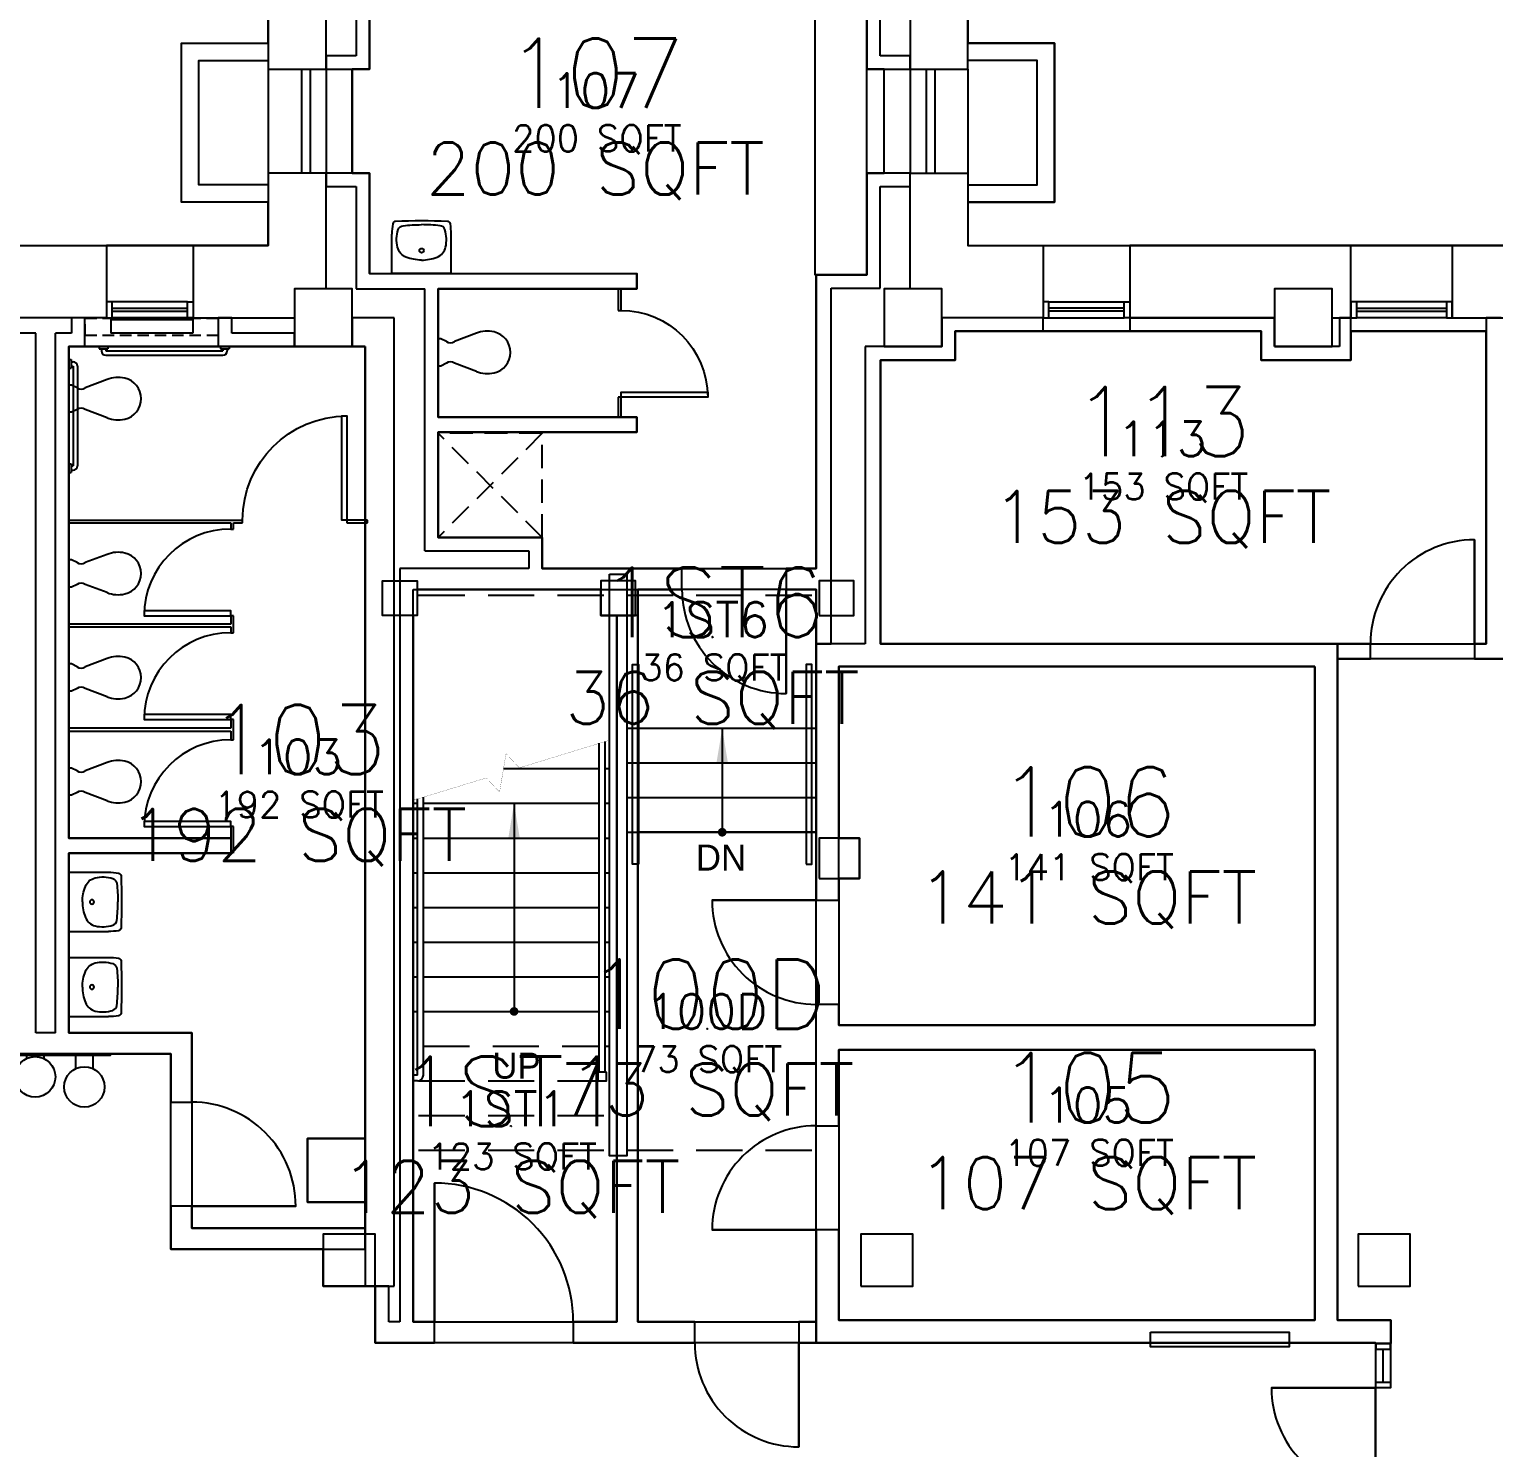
# Model space of a CAD drawing. Header units: inches. Extents: x 237 to 4452, y 125 to 2836.
# Drawn here: x 3291 to 3798, y 1881 to 2372 of the extents above; entities that cross this region are included whole.
import ezdxf
from ezdxf.enums import TextEntityAlignment as Align

# ---------------------------------------------------------------- set-up
doc = ezdxf.new("R2010")
doc.units = ezdxf.units.IN
doc.header["$LTSCALE"] = 32
doc.header["$MEASUREMENT"] = 0
for name, pattern in [('DASHED', [0.75, 0.5, -0.25]), ('HIDDEN', [0.375, 0.25, -0.125]), ('HIDDEN2', [0.1875, 0.125, -0.0625])]:
    doc.linetypes.add(name, pattern=pattern)
doc.layers.add('A-ANNO-NPLT', color=8, linetype='Continuous', plot=False)
for name, color, linetype in [('A-ANNO-TEXT', 2, 'Continuous'), ('A-AREA-DATA', 7, 'Continuous'), ('A-AREA-GSFT', 5, 'Continuous'), ('A-AREA-PLIN', 1, 'Continuous'), ('A-AREA-RMNA', 7, 'Continuous'), ('A-AREA-RMNO', 7, 'Continuous'), ('A-AREA-RMNO @ 1', 7, 'Continuous'), ('A-AREA-RMNO @ 192', 7, 'Continuous'), ('A-AREA-RMNO @ 96', 7, 'Continuous'), ('A-AREA-SQFT', 7, 'Continuous'), ('A-COLS', 2, 'Continuous'), ('A-DOOR', 3, 'Continuous'), ('A-FLOR-HRAL', 1, 'Continuous'), ('A-FLOR-PFIX', 5, 'Continuous'), ('A-FLOR-STRS', 1, 'Continuous'), ('A-FLOR-TPTN', 1, 'Continuous'), ('A-FURN', 5, 'Continuous'), ('A-GLAZ', 5, 'Continuous'), ('A-HVAC', 5, 'Continuous'), ('A-WALL-FULL', 8, 'Continuous')]:
    doc.layers.add(name, color=color, linetype=linetype)
doc.styles.add('Annotative', font='simplex.shx', dxfattribs={"height": 0.25})
doc.dimstyles.get("Standard").update_dxf_attribs({"dimscale": 96, "dimtxt": 0.18, "dimasz": 0.18, "dimexe": 0.18, "dimexo": 0.0625, "dimgap": 0.09, "dimtad": 0, "dimtih": 1, "dimtoh": 1, "dimdec": 4, "dimzin": 1, "dimdsep": 46, "dimlunit": 4, "dimtxsty": 'Standard', "dimblk": 'ARCHTICK', "dimcen": 0.09, "dimclrd": 256, "dimclre": 256, "dimclrt": 256, "dimadec": 0, "dimazin": 0, "dimtfac": 1, "dimtdec": 4, "dimtofl": 0, "dimtmove": 0, "dimatfit": 3, "dimfxl": 1, "dimtolj": 1, "dimtzin": 0, "dimlwd": -1, "dimlwe": -1, "dimarcsym": 0})

# ---------------------------------------------------------------- blocks, each defined once
blk = doc.blocks.new('_ArchTick')
at = {"color": 0, "linetype": 'ByBlock', "const_width": 0.15}
blk.add_lwpolyline([(-0.5, -0.5), (0.5, 0.5)], dxfattribs=at)
blk = doc.blocks.new('15ptoi03')
at = {"color": 0, "linetype": 'ByBlock'}
for p, q in [((13.207547, 6.603774), (5.660377, 3.773585)), ((0.943396, 4.716981), (0, 4.716981)), ((0, 4.716981), (0, -4.716981)), ((2.830189, 3.773585), (0.943396, 4.716981)), ((0.943396, -4.716981), (0, -4.716981)), ((2.830189, -3.773585), (0.943396, -4.716981)), ((13.207547, -6.603774), (5.660377, -3.773585))]:
    blk.add_line(p, q, dxfattribs=at)
for centre, radius, start, end in [((17.019722, -2.860155), 10.202873, 76.857293, 111.940118), ((17.747642, 0), 7.252358, 282.680383, 77.319617), ((4.245283, 5.660377), 2.358491, 233.130102, 306.869898), ((4.245283, -5.660377), 2.358491, 53.130102, 126.869898), ((17.019722, 2.860155), 10.202873, 248.059882, 283.142707)]:
    blk.add_arc(centre, radius, start, end, dxfattribs=at)
at = {"color": 0, "linetype": 'ByBlock', "flags": 3}
blk.add_attdef('ITEM', (0, -16.5), '', height=6, dxfattribs=at)
blk = doc.blocks.new('fountian')
at = {"color": 0, "linetype": 'ByBlock', "lineweight": -2}
for p, q in [((-0.5, 11.5), (-1.68, 11.5)), ((-0.5, 5.5), (-1.68, 5.5)), ((-0.5, -5.5), (-5.18, -5.5)), ((-0.5, -11.5), (-5.18, -11.5))]:
    blk.add_line(p, q, dxfattribs=at)
blk.add_lwpolyline([(0, 17.5), (-0.5, 17.5), (-0.5, -17.5), (0, -17.5)], close=True, dxfattribs=at)
for centre in [(-8, 8.5), (-11.5, -8.5)]:
    blk.add_circle(centre, 7, dxfattribs=at)
for p in [(0, 17.5), (0, -17.5)]:
    blk.add_point(p, dxfattribs=at)
blk = doc.blocks.new('sink')
at = {"layer": 'A-FLOR-PFIX'}
for p, q in [((-10.25, 0), (-10.25, 13.69)), ((10.25, 0), (10.25, 13.69)), ((10.25, 0), (-10.25, 0))]:
    blk.add_line(p, q, dxfattribs=at)
for points in [[(0, 4.69, -0.096281), (-5.38, 5.73, -0.241749), (-8.31, 9.12, -0.139337), (-8.08, 15.21, -0.293749), (-6.4, 16.58, -0.028065), (0, 16.94)], [(0, 4.69, 0.096281), (5.38, 5.73, 0.241749), (8.31, 9.12, 0.139337), (8.08, 15.21, 0.293749), (6.4, 16.58, 0.028065), (0, 16.94)]]:
    blk.add_lwpolyline(points, format="xyb", dxfattribs=at)
blk.add_circle((0, 8), 0.75, dxfattribs=at)
for centre, radius, start, end in [((11.82, 13.69), 22.07, 170.7975, 180), ((-8.98, 17.06), 1, 92.4606, 170.7975), ((0, -191.89), 210.14, 87.5394, 92.4606), ((8.98, 17.06), 1, 9.2025, 87.5394), ((8.98, 17.06), 1, 9.2025, 87.5394), ((-11.82, 13.69), 22.07, 0, 9.2025), ((-11.82, 13.69), 22.07, 0, 9.2025)]:
    blk.add_arc(centre, radius, start, end, dxfattribs=at)
blk = doc.blocks.new('room')
at = {"layer": 'A-AREA-DATA', "style": 'Annotative', "flags": 9}
for tag, p in [('FACNUM', (0.0054, -0.3439)), ('FLOOR', (0.0054, -0.5314)), ('FACROOM', (0.0054, -0.7189)), ('FACFLOOR', (0.0054, -0.9064))]:
    blk.add_attdef(tag, text='', height=0.125, dxfattribs=at).set_placement(p, align=Align.CENTER)
at = {"layer": 'A-AREA-RMNA', "style": 'Annotative', "flags": 8}
blk.add_attdef('ROOM_NAME', text='', height=0.125, dxfattribs=at).set_placement((0, 0.1875), align=Align.CENTER)
at = {"layer": 'A-AREA-RMNO', "style": 'Annotative'}
blk.add_attdef('ROOM_NUMBER', text='', height=0.125, dxfattribs=at).set_placement((0, 0), align=Align.CENTER)
at = {"layer": 'A-AREA-SQFT', "style": 'Annotative', "flags": 8}
blk.add_attdef('ROOM_AREA', text='', height=0.0938, dxfattribs=at).set_placement((0.0054, -0.1564), align=Align.CENTER)
blk = doc.blocks.new('*U81')
at = {"layer": 'A-AREA-RMNO @ 1'}
ref = blk.add_blockref('room', (3487.26, 2344.82), dxfattribs=at)
ref.add_attrib('ROOM_NUMBER', '107', dxfattribs={"layer": 'A-AREA-RMNO', "height": 0.125, "style": 'Annotative'}).set_placement((3487.26, 2344.82), align=Align.CENTER)
ref.add_attrib('ROOM_AREA', '200 SQFT', dxfattribs={"layer": 'A-AREA-SQFT', "height": 0.0938, "style": 'Annotative', "flags": 8}).set_placement((3487.26, 2344.66), align=Align.CENTER)
at = {"layer": 'A-AREA-RMNO @ 192'}
ref = blk.add_blockref('room', (3487.26, 2344.82), dxfattribs=dict(at, xscale=192, yscale=192, zscale=192))
ref.add_attrib('ROOM_NUMBER', '107', dxfattribs={"layer": 'A-AREA-RMNO', "height": 24, "style": 'Annotative'}).set_placement((3487.26, 2344.82), align=Align.CENTER)
ref.add_attrib('ROOM_AREA', '200 SQFT', dxfattribs={"layer": 'A-AREA-SQFT', "height": 18, "style": 'Annotative', "flags": 8}).set_placement((3487.26, 2314.82), align=Align.CENTER)
at = {"layer": 'A-AREA-RMNO @ 96', "xscale": 96, "yscale": 96, "zscale": 96}
blk.add_blockref('room', (3487.26, 2344.82), dxfattribs=at).add_auto_attribs({'ROOM_NUMBER': '107', 'ROOM_AREA': '200 SQFT'})
blk = doc.blocks.new('*U82')
at = {"layer": 'A-AREA-RMNO @ 1'}
ref = blk.add_blockref('room', (3525.9, 2026.27), dxfattribs=at)
ref.add_attrib('ROOM_NUMBER', '100D', dxfattribs={"layer": 'A-AREA-RMNO', "height": 0.125, "style": 'Annotative'}).set_placement((3525.9, 2026.27), align=Align.CENTER)
ref.add_attrib('ROOM_AREA', '73 SQFT', dxfattribs={"layer": 'A-AREA-SQFT', "height": 0.0938, "style": 'Annotative', "flags": 8}).set_placement((3525.9, 2026.11), align=Align.CENTER)
at = {"layer": 'A-AREA-RMNO @ 192'}
ref = blk.add_blockref('room', (3525.9, 2026.27), dxfattribs=dict(at, xscale=192, yscale=192, zscale=192))
ref.add_attrib('ROOM_NUMBER', '100D', dxfattribs={"layer": 'A-AREA-RMNO', "height": 24, "style": 'Annotative'}).set_placement((3525.9, 2026.27), align=Align.CENTER)
ref.add_attrib('ROOM_AREA', '73 SQFT', dxfattribs={"layer": 'A-AREA-SQFT', "height": 18, "style": 'Annotative', "flags": 8}).set_placement((3525.9, 1996.27), align=Align.CENTER)
at = {"layer": 'A-AREA-RMNO @ 96', "xscale": 96, "yscale": 96, "zscale": 96}
blk.add_blockref('room', (3525.9, 2026.27), dxfattribs=at).add_auto_attribs({'ROOM_NUMBER': '100D', 'ROOM_AREA': '73 SQFT'})
blk = doc.blocks.new('*U83')
at = {"layer": 'A-AREA-RMNO @ 1'}
ref = blk.add_blockref('room', (3457.98, 1992.61), dxfattribs=at)
ref.add_attrib('ROOM_NUMBER', '1ST1', dxfattribs={"layer": 'A-AREA-RMNO', "height": 0.125, "style": 'Annotative'}).set_placement((3457.98, 1992.61), align=Align.CENTER)
ref.add_attrib('ROOM_AREA', '123 SQFT', dxfattribs={"layer": 'A-AREA-SQFT', "height": 0.0938, "style": 'Annotative', "flags": 8}).set_placement((3457.98, 1992.45), align=Align.CENTER)
at = {"layer": 'A-AREA-RMNO @ 192'}
ref = blk.add_blockref('room', (3457.98, 1992.61), dxfattribs=dict(at, xscale=192, yscale=192, zscale=192))
ref.add_attrib('ROOM_NUMBER', '1ST1', dxfattribs={"layer": 'A-AREA-RMNO', "height": 24, "style": 'Annotative'}).set_placement((3457.98, 1992.61), align=Align.CENTER)
ref.add_attrib('ROOM_AREA', '123 SQFT', dxfattribs={"layer": 'A-AREA-SQFT', "height": 18, "style": 'Annotative', "flags": 8}).set_placement((3457.98, 1962.61), align=Align.CENTER)
at = {"layer": 'A-AREA-RMNO @ 96', "xscale": 96, "yscale": 96, "zscale": 96}
blk.add_blockref('room', (3457.98, 1992.61), dxfattribs=at).add_auto_attribs({'ROOM_NUMBER': '1ST1', 'ROOM_AREA': '123 SQFT'})
blk = doc.blocks.new('*U84')
at = {"layer": 'A-AREA-RMNO @ 1'}
ref = blk.add_blockref('room', (3527.75, 2161.79), dxfattribs=at)
ref.add_attrib('ROOM_NUMBER', '1ST6', dxfattribs={"layer": 'A-AREA-RMNO', "height": 0.125, "style": 'Annotative'}).set_placement((3527.75, 2161.79), align=Align.CENTER)
ref.add_attrib('ROOM_AREA', '36 SQFT', dxfattribs={"layer": 'A-AREA-SQFT', "height": 0.0938, "style": 'Annotative', "flags": 8}).set_placement((3527.75, 2161.64), align=Align.CENTER)
at = {"layer": 'A-AREA-RMNO @ 192'}
ref = blk.add_blockref('room', (3527.75, 2161.79), dxfattribs=dict(at, xscale=192, yscale=192, zscale=192))
ref.add_attrib('ROOM_NUMBER', '1ST6', dxfattribs={"layer": 'A-AREA-RMNO', "height": 24, "style": 'Annotative'}).set_placement((3527.75, 2161.79), align=Align.CENTER)
ref.add_attrib('ROOM_AREA', '36 SQFT', dxfattribs={"layer": 'A-AREA-SQFT', "height": 18, "style": 'Annotative', "flags": 8}).set_placement((3527.75, 2131.79), align=Align.CENTER)
at = {"layer": 'A-AREA-RMNO @ 96', "xscale": 96, "yscale": 96, "zscale": 96}
blk.add_blockref('room', (3527.75, 2161.79), dxfattribs=at).add_auto_attribs({'ROOM_NUMBER': '1ST6', 'ROOM_AREA': '36 SQFT'})
blk = doc.blocks.new('*U85')
at = {"layer": 'A-AREA-RMNO @ 1'}
ref = blk.add_blockref('room', (3384.27, 2114.32), dxfattribs=at)
ref.add_attrib('ROOM_NUMBER', '103', dxfattribs={"layer": 'A-AREA-RMNO', "height": 0.125, "style": 'Annotative'}).set_placement((3384.27, 2114.32), align=Align.CENTER)
ref.add_attrib('ROOM_AREA', '192 SQFT', dxfattribs={"layer": 'A-AREA-SQFT', "height": 0.0938, "style": 'Annotative', "flags": 8}).set_placement((3384.27, 2114.16), align=Align.CENTER)
at = {"layer": 'A-AREA-RMNO @ 192'}
ref = blk.add_blockref('room', (3384.27, 2114.32), dxfattribs=dict(at, xscale=192, yscale=192, zscale=192))
ref.add_attrib('ROOM_NUMBER', '103', dxfattribs={"layer": 'A-AREA-RMNO', "height": 24, "style": 'Annotative'}).set_placement((3384.27, 2114.32), align=Align.CENTER)
ref.add_attrib('ROOM_AREA', '192 SQFT', dxfattribs={"layer": 'A-AREA-SQFT', "height": 18, "style": 'Annotative', "flags": 8}).set_placement((3384.27, 2084.32), align=Align.CENTER)
at = {"layer": 'A-AREA-RMNO @ 96', "xscale": 96, "yscale": 96, "zscale": 96}
blk.add_blockref('room', (3384.27, 2114.32), dxfattribs=at).add_auto_attribs({'ROOM_NUMBER': '103', 'ROOM_AREA': '192 SQFT'})
blk = doc.blocks.new('*U90')
at = {"layer": 'A-AREA-RMNO @ 1'}
ref = blk.add_blockref('room', (3657.53, 1993.88), dxfattribs=at)
ref.add_attrib('ROOM_NUMBER', '105', dxfattribs={"layer": 'A-AREA-RMNO', "height": 0.125, "style": 'Annotative'}).set_placement((3657.53, 1993.88), align=Align.CENTER)
ref.add_attrib('ROOM_AREA', '107 SQFT', dxfattribs={"layer": 'A-AREA-SQFT', "height": 0.0938, "style": 'Annotative', "flags": 8}).set_placement((3657.53, 1993.72), align=Align.CENTER)
at = {"layer": 'A-AREA-RMNO @ 192'}
ref = blk.add_blockref('room', (3657.53, 1993.88), dxfattribs=dict(at, xscale=192, yscale=192, zscale=192))
ref.add_attrib('ROOM_NUMBER', '105', dxfattribs={"layer": 'A-AREA-RMNO', "height": 24, "style": 'Annotative'}).set_placement((3657.53, 1993.88), align=Align.CENTER)
ref.add_attrib('ROOM_AREA', '107 SQFT', dxfattribs={"layer": 'A-AREA-SQFT', "height": 18, "style": 'Annotative', "flags": 8}).set_placement((3657.53, 1963.88), align=Align.CENTER)
at = {"layer": 'A-AREA-RMNO @ 96', "xscale": 96, "yscale": 96, "zscale": 96}
blk.add_blockref('room', (3657.53, 1993.88), dxfattribs=at).add_auto_attribs({'ROOM_NUMBER': '105', 'ROOM_AREA': '107 SQFT'})
blk = doc.blocks.new('*U91')
at = {"layer": 'A-AREA-RMNO @ 1'}
ref = blk.add_blockref('room', (3657.53, 2092.72), dxfattribs=at)
ref.add_attrib('ROOM_NUMBER', '106', dxfattribs={"layer": 'A-AREA-RMNO', "height": 0.125, "style": 'Annotative'}).set_placement((3657.53, 2092.72), align=Align.CENTER)
ref.add_attrib('ROOM_AREA', '141 SQFT', dxfattribs={"layer": 'A-AREA-SQFT', "height": 0.0938, "style": 'Annotative', "flags": 8}).set_placement((3657.53, 2092.56), align=Align.CENTER)
at = {"layer": 'A-AREA-RMNO @ 192'}
ref = blk.add_blockref('room', (3657.53, 2092.72), dxfattribs=dict(at, xscale=192, yscale=192, zscale=192))
ref.add_attrib('ROOM_NUMBER', '106', dxfattribs={"layer": 'A-AREA-RMNO', "height": 24, "style": 'Annotative'}).set_placement((3657.53, 2092.72), align=Align.CENTER)
ref.add_attrib('ROOM_AREA', '141 SQFT', dxfattribs={"layer": 'A-AREA-SQFT', "height": 18, "style": 'Annotative', "flags": 8}).set_placement((3657.53, 2062.72), align=Align.CENTER)
at = {"layer": 'A-AREA-RMNO @ 96', "xscale": 96, "yscale": 96, "zscale": 96}
blk.add_blockref('room', (3657.53, 2092.72), dxfattribs=at).add_auto_attribs({'ROOM_NUMBER': '106', 'ROOM_AREA': '141 SQFT'})
blk = doc.blocks.new('*U92')
at = {"layer": 'A-AREA-RMNO @ 1'}
ref = blk.add_blockref('room', (3683.24, 2224.32), dxfattribs=at)
ref.add_attrib('ROOM_NUMBER', '113', dxfattribs={"layer": 'A-AREA-RMNO', "height": 0.125, "style": 'Annotative'}).set_placement((3683.24, 2224.32), align=Align.CENTER)
ref.add_attrib('ROOM_AREA', '153 SQFT', dxfattribs={"layer": 'A-AREA-SQFT', "height": 0.0938, "style": 'Annotative', "flags": 8}).set_placement((3683.24, 2224.17), align=Align.CENTER)
at = {"layer": 'A-AREA-RMNO @ 192'}
ref = blk.add_blockref('room', (3683.24, 2224.32), dxfattribs=dict(at, xscale=192, yscale=192, zscale=192))
ref.add_attrib('ROOM_NUMBER', '113', dxfattribs={"layer": 'A-AREA-RMNO', "height": 24, "style": 'Annotative'}).set_placement((3683.24, 2224.32), align=Align.CENTER)
ref.add_attrib('ROOM_AREA', '153 SQFT', dxfattribs={"layer": 'A-AREA-SQFT', "height": 18, "style": 'Annotative', "flags": 8}).set_placement((3683.24, 2194.32), align=Align.CENTER)
at = {"layer": 'A-AREA-RMNO @ 96', "xscale": 96, "yscale": 96, "zscale": 96}
blk.add_blockref('room', (3683.24, 2224.32), dxfattribs=at).add_auto_attribs({'ROOM_NUMBER': '113', 'ROOM_AREA': '153 SQFT'})

msp = doc.modelspace()

# ---------------------------------------------------------------- linework, layer by layer
at = {"layer": 'A-ANNO-NPLT'}
msp.add_lwpolyline([(3387.62, 1988.25), (3387.62, 1966.25), (3407.62, 1966.25), (3407.62, 1988.25)], close=True, dxfattribs=at)
at = {"layer": 'A-ANNO-TEXT', "const_width": 0.06}
msp.add_lwpolyline([(3424.25, 2105.3), (3426.54, 2106.01), (3449.49, 2113.03), (3454.12, 2108.17), (3456.34, 2121.4), (3460.97, 2116.54), (3483.91, 2123.57), (3492.12, 2126.08)], dxfattribs=at)
at = {"layer": 'A-ANNO-TEXT', "const_width": 1.5}
for points in [[(3530.37, 2094.25, 1), (3531.87, 2094.25, 1)], [(3458.37, 2032.25, 1), (3459.87, 2032.25, 1)]]:
    msp.add_lwpolyline(points, format="xyb", close=True, dxfattribs=at)
at = {"layer": 'A-AREA-GSFT'}
for points in [[(3241.62, 2297.25), (3318.12, 2297.25), (3348.12, 2297.25), (3374.12, 2297.25), (3374.12, 2312.25), (3344.12, 2312.25), (3344.12, 2367.25), (3374.12, 2367.25), (3374.12, 2395.25)], [(3616.12, 2395.25), (3616.12, 2367.25), (3646.12, 2367.25), (3646.12, 2312.25), (3616.12, 2312.25), (3616.12, 2297.25), (3642.12, 2297.25), (3672.12, 2297.25), (3748.62, 2297.25), (3783.62, 2297.25), (3805.12, 2297.25)]]:
    msp.add_lwpolyline(points, dxfattribs=at)
at = {"layer": 'A-AREA-PLIN'}
for points in [[(3409.12, 2381.25), (3409.12, 2358.25), (3403.12, 2358.25), (3403.12, 2322.25), (3409.12, 2322.25), (3409.12, 2287.5), (3501.62, 2287.5), (3501.62, 2282.25), (3432.87, 2282.25), (3432.87, 2237.87), (3501.62, 2237.87), (3501.62, 2232.62), (3432.87, 2232.62), (3432.87, 2196.25), (3468.87, 2196.25), (3468.87, 2185.5), (3517.21, 2185.5), (3553.21, 2185.5), (3563.62, 2185.5), (3563.62, 2287.12), (3581.12, 2287.12), (3581.12, 2322.25), (3587.12, 2322.25), (3587.12, 2358.25), (3581.12, 2358.25), (3581.12, 2381.25)], [(3805.37, 2154.19), (3791.37, 2154.19), (3755.37, 2154.19), (3744, 2154.19), (3744, 2023.25), (3744, 1925.5), (3762.37, 1925.5), (3762.37, 1917.42), (3762.25, 1917.42), (3762.25, 1915.42), (3762.25, 1904.05), (3762.25, 1902.05), (3757.12, 1902.05), (3757.12, 1866.05), (3757.12, 1830.25), (3762.25, 1830.25), (3762.25, 1828.25), (3762.25, 1816.25), (3762.25, 1814.25), (3762.37, 1814.25), (3762.37, 1795.25), (3769.12, 1795.25), (3769.12, 1782.5), (3893.29, 1782.5)], [(3757.12, 1866.05), (3757.12, 1902.05), (3757.25, 1902.05), (3757.25, 1904.05), (3757.25, 1915.42), (3757.25, 1917.42), (3757.12, 1917.42), (3757.12, 1917.62), (3563.62, 1917.62), (3557.62, 1917.62), (3521.62, 1917.62), (3479.62, 1917.62), (3431.62, 1917.62), (3411.12, 1917.62), (3411.12, 1937.25), (3407.62, 1937.25), (3393.12, 1937.25), (3393.12, 1950), (3340.37, 1950), (3340.37, 1964.88), (3340.37, 2000.87), (3340.37, 2017.62), (3263.57, 2017.62)]]:
    msp.add_lwpolyline(points, dxfattribs=at)
for points in [[(3795.37, 2267.62), (3748.62, 2267.62), (3748.62, 2257.62), (3717.5, 2257.62), (3717.5, 2267.62), (3672.12, 2267.62), (3642.12, 2267.62), (3611.75, 2267.62), (3611.75, 2257.62), (3585.87, 2257.62), (3585.87, 2159.44), (3744, 2159.44), (3755.37, 2159.44), (3791.37, 2159.44), (3795.37, 2159.44)], [(3407.62, 2262.25), (3403.12, 2262.25), (3383.12, 2262.25), (3356.81, 2262.25), (3310.62, 2262.25), (3305.12, 2262.25), (3305.12, 2092.22), (3361.12, 2092.22), (3361.12, 2086.97), (3305.12, 2086.97), (3305.12, 2024.88), (3347.62, 2024.88), (3347.62, 2000.87), (3347.62, 1964.88), (3347.62, 1957.25), (3407.62, 1957.25), (3407.62, 1966.25), (3387.62, 1966.25), (3387.62, 1988.25), (3407.62, 1988.25)], [(3494.68, 2169.25), (3489.12, 2169.25), (3489.12, 2178.25), (3425.62, 2178.25), (3425.62, 2169.25), (3424.25, 2169.25), (3424.25, 1924.87), (3431.62, 1924.87), (3479.62, 1924.87), (3494.68, 1924.87)], [(3501.93, 2094.25), (3563.62, 2094.25), (3563.62, 2178.25), (3501.93, 2178.25)], [(3736.12, 2151.56), (3571.5, 2151.56), (3571.5, 2092.25), (3578.62, 2092.25), (3578.62, 2078.25), (3571.5, 2078.25), (3571.5, 2070.69), (3571.5, 2034.69), (3571.5, 2027.5), (3736.12, 2027.5)], [(3563.62, 2094.25), (3563.62, 2094.25), (3563.62, 2094.25), (3501.93, 2094.25), (3501.93, 2094.25), (3501.93, 2094.25), (3501.93, 1924.87), (3521.62, 1924.87), (3557.62, 1924.87), (3563.62, 1924.87), (3563.62, 1956.69), (3563.62, 1992.69), (3563.62, 2034.69), (3563.62, 2070.69)], [(3736.12, 2019), (3571.5, 2019), (3571.5, 1992.69), (3571.5, 1956.69), (3571.5, 1925.5), (3736.12, 1925.5)]]:
    msp.add_lwpolyline(points, close=True, dxfattribs=at)
at = {"layer": 'A-COLS'}
for points in [[(3383.12, 2262.25), (3403.12, 2262.25), (3403.12, 2282.25), (3383.12, 2282.25)], [(3587.12, 2262.25), (3607.12, 2262.25), (3607.12, 2282.25), (3587.12, 2282.25)], [(3722.12, 2262.25), (3742.12, 2262.25), (3742.12, 2282.25), (3722.12, 2282.25)], [(3425.62, 2169.25), (3413.62, 2169.25), (3413.62, 2181.25), (3425.62, 2181.25)], [(3489.12, 2169.25), (3501.12, 2169.25), (3501.12, 2181.25), (3489.12, 2181.25)], [(3564.62, 2169.25), (3576.62, 2169.25), (3576.62, 2181.25), (3564.62, 2181.25)], [(3564.62, 2078.25), (3578.62, 2078.25), (3578.62, 2092.25), (3564.62, 2092.25)], [(3393.12, 1937.25), (3411.12, 1937.25), (3411.12, 1955.25), (3393.12, 1955.25)], [(3579.12, 1937.25), (3597.12, 1937.25), (3597.12, 1955.25), (3579.12, 1955.25)], [(3751.12, 1937.25), (3769.12, 1937.25), (3769.12, 1955.25), (3751.12, 1955.25)]]:
    msp.add_lwpolyline(points, close=True, dxfattribs=at)
at = {"layer": 'A-DOOR'}
for points in [[(3791.37, 2195.44, 0.414214), (3755.37, 2159.44)], [(3517.21, 2178.25, 0.414214), (3553.21, 2142.25)], [(3527.62, 2070.69, 0.414214), (3563.62, 2034.69)], [(3383.62, 1964.88, 0.414214), (3347.62, 2000.87)], [(3563.62, 1992.69, 0.414214), (3527.62, 1956.69)], [(3479.62, 1924.87, 0.414214), (3431.62, 1972.88)], [(3521.62, 1917.62, 0.414214), (3557.62, 1881.62)], [(3721.12, 1902.05, 0.414214), (3757.12, 1866.05)]]:
    msp.add_lwpolyline(points, format="xyb", dxfattribs=at)
for points in [[(3791.37, 2159.44), (3791.37, 2195.44), (3791.37, 2195.44), (3791.37, 2159.44)], [(3553.21, 2178.25), (3553.21, 2142.25), (3553.21, 2142.25), (3553.21, 2178.25)], [(3563.62, 2070.69), (3527.62, 2070.69), (3527.62, 2070.69), (3563.62, 2070.69)], [(3431.62, 1924.87), (3431.62, 1972.88), (3431.62, 1972.88), (3431.62, 1924.87)], [(3347.62, 1964.88), (3383.62, 1964.88), (3383.62, 1964.88), (3347.62, 1964.88)], [(3563.62, 1956.69), (3527.62, 1956.69), (3527.62, 1956.69), (3563.62, 1956.69)], [(3557.62, 1917.62), (3557.62, 1881.62), (3557.62, 1881.62), (3557.62, 1917.62)], [(3757.12, 1902.05), (3721.12, 1902.05), (3721.12, 1902.05), (3757.12, 1902.05)]]:
    msp.add_lwpolyline(points, close=True, dxfattribs=at)
at = {"layer": 'A-FLOR-HRAL'}
for p, q in [((3488.62, 2011.25), (3488.62, 2125.01)), ((3490.62, 2011.25), (3490.62, 2125.62)), ((3425.75, 2010.25), (3425.75, 2105.76)), ((3427.75, 2010.25), (3427.75, 2106.37)), ((3425.75, 2010.25), (3424.25, 2010.25)), ((3425.75, 2008.25), (3424.25, 2008.25))]:
    msp.add_line(p, q, dxfattribs=at)
for points in [[(3502.12, 2083.25), (3500.12, 2083.25), (3500.12, 2152.25), (3502.12, 2152.25)], [(3560.12, 2083.25), (3562.12, 2083.25), (3562.12, 2152.25), (3560.12, 2152.25)], [(3491.12, 2011.25), (3488.12, 2011.25), (3488.12, 2008.25), (3491.12, 2008.25)]]:
    msp.add_lwpolyline(points, close=True, dxfattribs=at)
msp.add_arc((3425.75, 2010.25), 2, 270, 0, dxfattribs=at)
at = {"layer": 'A-FLOR-PFIX', "linetype": 'HIDDEN'}
for p, q in [((3468.87, 2232.25), (3432.87, 2196.25)), ((3468.87, 2196.25), (3432.87, 2232.25))]:
    msp.add_line(p, q, dxfattribs=at)
msp.add_lwpolyline([(3432.87, 2232.25), (3432.87, 2196.25), (3468.87, 2196.25), (3468.87, 2232.25)], close=True, dxfattribs=at)
at = {"layer": 'A-FLOR-STRS', "linetype": 'DASHED'}
for p, q in [((3426.12, 2176.25), (3492.12, 2176.25)), ((3498.12, 2176.25), (3563.12, 2176.25)), ((3427.75, 2020.25), (3488.62, 2020.25)), ((3490.62, 2020.25), (3492.12, 2020.25)), ((3426.12, 2008.25), (3492.12, 2008.25)), ((3426.12, 1996.25), (3492.12, 1996.25)), ((3426.12, 1984.25), (3492.12, 1984.25)), ((3498.12, 1984.25), (3563.12, 1984.25))]:
    msp.add_line(p, q, dxfattribs=at)
at = {"layer": 'A-FLOR-STRS'}
for p, q in [((3498.12, 2130.25), (3563.62, 2130.25)), ((3498.12, 2118.25), (3563.62, 2118.25)), ((3455.47, 2116.25), (3488.62, 2116.25)), ((3490.62, 2116.25), (3492.12, 2116.25)), ((3424.25, 2104.25), (3425.75, 2104.25)), ((3427.75, 2104.25), (3488.62, 2104.25)), ((3490.62, 2104.25), (3492.12, 2104.25)), ((3498.12, 2106.25), (3563.62, 2106.25)), ((3424.25, 2092.25), (3425.75, 2092.25)), ((3427.75, 2092.25), (3488.62, 2092.25)), ((3490.62, 2092.25), (3492.12, 2092.25)), ((3498.12, 2094.25), (3563.62, 2094.25)), ((3424.25, 2080.25), (3425.75, 2080.25)), ((3427.75, 2080.25), (3488.62, 2080.25)), ((3490.62, 2080.25), (3492.12, 2080.25)), ((3424.25, 2068.25), (3425.75, 2068.25)), ((3427.75, 2068.25), (3488.62, 2068.25)), ((3490.62, 2068.25), (3492.12, 2068.25)), ((3424.25, 2056.25), (3425.75, 2056.25)), ((3427.75, 2056.25), (3488.62, 2056.25)), ((3490.62, 2056.25), (3492.12, 2056.25)), ((3424.25, 2044.25), (3425.75, 2044.25)), ((3427.75, 2044.25), (3488.62, 2044.25)), ((3490.62, 2044.25), (3492.12, 2044.25)), ((3424.25, 2032.25), (3425.75, 2032.25)), ((3427.75, 2032.25), (3488.62, 2032.25)), ((3490.62, 2032.25), (3492.12, 2032.25))]:
    msp.add_line(p, q, dxfattribs=at)
msp.add_lwpolyline([(3492.12, 2183.5), (3498.12, 2183.5), (3498.12, 1982.25), (3492.12, 1982.25)], close=True, dxfattribs=at)
at = {"layer": 'A-FLOR-TPTN', "linetype": 'Continuous', "lineweight": -3}
for p, q in [((3495.12, 2282.25), (3495.12, 2274.77)), ((3496.12, 2274.77), (3496.12, 2282.25)), ((3495.12, 2274.77), (3496.12, 2274.77)), ((3496.12, 2244.77), (3495.12, 2244.77)), ((3495.12, 2244.77), (3495.12, 2237.87)), ((3496.12, 2237.87), (3496.12, 2244.77)), ((3305.12, 2202.25), (3365.24, 2202.25)), ((3305.12, 2201.25), (3361.12, 2201.25)), ((3361.12, 2201.25), (3361.12, 2199.14)), ((3361.12, 2199.14), (3362.12, 2199.14)), ((3362.12, 2199.14), (3362.12, 2201.25)), ((3362.12, 2201.25), (3365.24, 2201.25)), ((3365.24, 2201.25), (3365.24, 2202.25)), ((3401.24, 2202.25), (3401.24, 2201.25)), ((3408.44, 2202.25), (3401.24, 2202.25)), ((3401.24, 2201.25), (3408.44, 2201.25)), ((3408.44, 2201.25), (3408.44, 2202.25)), ((3362.12, 2169.14), (3361.12, 2169.14)), ((3361.12, 2169.14), (3361.12, 2166.25)), ((3362.12, 2163.26), (3362.12, 2169.14)), ((3361.12, 2166.25), (3305.12, 2166.25)), ((3305.12, 2165.25), (3361.12, 2165.25)), ((3361.12, 2165.25), (3361.12, 2163.26)), ((3361.12, 2163.26), (3362.12, 2163.26)), ((3362.12, 2133.26), (3361.12, 2133.26)), ((3361.12, 2133.26), (3361.12, 2130.25)), ((3362.12, 2126.21), (3362.12, 2133.26)), ((3361.12, 2130.25), (3305.12, 2130.25)), ((3305.12, 2129.25), (3361.12, 2129.25)), ((3361.12, 2129.25), (3361.12, 2126.21)), ((3361.12, 2126.21), (3362.12, 2126.21)), ((3362.12, 2096.21), (3361.12, 2096.21)), ((3361.12, 2096.21), (3361.12, 2092.22)), ((3362.12, 2086.97), (3362.12, 2096.21))]:
    msp.add_line(p, q, dxfattribs=at)
at = {"layer": 'A-FLOR-TPTN'}
for p, q in [((3315.62, 2262.25), (3315.62, 2261.5)), ((3315.62, 2261.5), (3318.62, 2261.5)), ((3316.37, 2261.5), (3316.37, 2260.75)), ((3317.87, 2261.5), (3317.87, 2260.75)), ((3317.87, 2260.75), (3358.37, 2260.75)), ((3318.62, 2262.25), (3318.62, 2261.5)), ((3357.62, 2262.25), (3357.62, 2261.5)), ((3357.62, 2261.5), (3360.62, 2261.5)), ((3358.37, 2261.5), (3358.37, 2260.75)), ((3359.87, 2261.5), (3359.87, 2260.75)), ((3360.62, 2262.25), (3360.62, 2261.5)), ((3305.12, 2257.75), (3305.87, 2257.75)), ((3305.12, 2254.75), (3305.87, 2254.75)), ((3305.87, 2257.75), (3305.87, 2254.75)), ((3305.87, 2257), (3306.62, 2257)), ((3305.87, 2255.5), (3306.62, 2255.5)), ((3306.62, 2255.5), (3306.62, 2221)), ((3308.12, 2255.5), (3308.12, 2221)), ((3317.87, 2259.25), (3358.37, 2259.25)), ((3305.12, 2221.75), (3305.87, 2221.75)), ((3305.12, 2218.75), (3305.87, 2218.75)), ((3305.87, 2221.75), (3305.87, 2218.75)), ((3305.87, 2221), (3306.62, 2221)), ((3305.87, 2219.5), (3306.62, 2219.5))]:
    msp.add_line(p, q, dxfattribs=at)
at = {"layer": 'A-FLOR-TPTN', "linetype": 'Continuous', "lineweight": -3}
for points in [[(3496.12, 2244.77), (3496.12, 2246.52), (3526.12, 2246.52), (3526.12, 2244.77)], [(3401.24, 2202.25), (3399.49, 2202.25), (3399.49, 2238.25), (3401.24, 2238.25)], [(3361.12, 2169.14), (3361.12, 2170.89), (3331.12, 2170.89), (3331.12, 2169.14)], [(3361.12, 2133.26), (3361.12, 2135.01), (3331.12, 2135.01), (3331.12, 2133.26)], [(3361.12, 2096.21), (3361.12, 2097.96), (3331.12, 2097.96), (3331.12, 2096.21)]]:
    msp.add_lwpolyline(points, close=True, dxfattribs=at)
at = {"layer": 'A-FLOR-TPTN', "linetype": 'Continuous', "lineweight": -3, "extrusion": (0, 0, -1)}
for centre, radius, start, end in [((-3496.12, 2244.77), 30, 90, 180), ((-3401.24, 2202.25), 36, 0, 90)]:
    msp.add_arc(centre, radius, start, end, dxfattribs=at)
at = {"layer": 'A-FLOR-TPTN'}
for centre, start, end in [((3317.87, 2260.75), 180, 270), ((3358.37, 2260.75), 270, 0), ((3306.62, 2255.5), 0, 90), ((3306.62, 2221), 270, 0)]:
    msp.add_arc(centre, 1.5, start, end, dxfattribs=at)
at = {"layer": 'A-FLOR-TPTN', "linetype": 'Continuous', "lineweight": -3}
for centre in [(3361.12, 2169.14), (3361.12, 2133.26), (3361.12, 2096.21)]:
    msp.add_arc(centre, 30, 90, 180, dxfattribs=at)
at = {"layer": 'A-FURN'}
for points in [[(3563.12, 2287.12), (3581.12, 2287.12), (3581.12, 2381.25), (3563.12, 2381.25)], [(3679.25, 1921.25), (3727.25, 1921.25), (3727.25, 1916.25), (3679.25, 1916.25)]]:
    msp.add_lwpolyline(points, close=True, dxfattribs=at)
at = {"layer": 'A-GLAZ'}
for p, q in [((3385.62, 2358.25), (3385.62, 2322.25)), ((3388.62, 2358.25), (3388.62, 2322.25)), ((3601.62, 2358.25), (3601.62, 2322.25)), ((3604.62, 2358.25), (3604.62, 2322.25)), ((3320.12, 2275.5), (3346.12, 2275.5)), ((3320.12, 2274.5), (3346.12, 2274.5)), ((3670.12, 2275.5), (3644.12, 2275.5)), ((3670.12, 2274.5), (3644.12, 2274.5)), ((3750.62, 2275.5), (3781.62, 2275.5)), ((3750.62, 2274.5), (3781.62, 2274.5))]:
    msp.add_line(p, q, dxfattribs=at)
at = {"layer": 'A-GLAZ', "linetype": 'Continuous', "lineweight": -3}
msp.add_line((3759.75, 1904.05), (3759.75, 1915.42), dxfattribs=at)
for points in [[(3762.25, 1915.42), (3762.25, 1917.42), (3757.25, 1917.42), (3757.25, 1915.42)], [(3762.25, 1904.05), (3762.25, 1902.05), (3757.25, 1902.05), (3757.25, 1904.05)]]:
    msp.add_lwpolyline(points, close=True, dxfattribs=at)
at = {"layer": 'A-HVAC', "color": 15}
for p, q in [((3319.59, 2271.62), (3347.97, 2271.62)), ((3319.59, 2271.62), (3319.59, 2266.87)), ((3347.97, 2271.62), (3347.97, 2266.87)), ((3347.97, 2266.87), (3319.59, 2266.87))]:
    msp.add_line(p, q, dxfattribs=at)
at = {"layer": 'A-HVAC', "color": 3, "linetype": 'HIDDEN2'}
msp.add_lwpolyline([(3310.75, 2266.06), (3310.75, 2272.06), (3356.81, 2272.06), (3356.81, 2266.06)], close=True, dxfattribs=at)
at = {"layer": 'A-WALL-FULL', "linetype": 'Continuous', "lineweight": -3}
for p, q in [((3404.5, 2385.88), (3404.5, 2362.88)), ((3409.12, 2358.25), (3409.12, 2381.25)), ((3581.12, 2381.25), (3581.12, 2358.25)), ((3585.75, 2362.88), (3585.75, 2385.88)), ((3394.12, 2362.88), (3394.12, 2358.25)), ((3404.5, 2362.88), (3394.12, 2362.88)), ((3596.12, 2362.88), (3585.75, 2362.88)), ((3596.12, 2358.25), (3596.12, 2362.88)), ((3394.12, 2358.25), (3409.12, 2358.25)), ((3581.12, 2358.25), (3596.12, 2358.25)), ((3394.12, 2322.25), (3394.12, 2317.62)), ((3409.12, 2322.25), (3394.12, 2322.25)), ((3409.12, 2287.5), (3409.12, 2322.25)), ((3596.12, 2322.25), (3581.12, 2322.25)), ((3581.12, 2322.25), (3581.12, 2287.12)), ((3596.12, 2317.62), (3596.12, 2322.25)), ((3394.12, 2317.62), (3404.5, 2317.62)), ((3404.5, 2317.62), (3404.5, 2282.25)), ((3585.75, 2317.62), (3596.12, 2317.62)), ((3585.75, 2282.5), (3585.75, 2317.62)), ((3409.12, 2287.5), (3501.62, 2287.5)), ((3501.62, 2282.25), (3501.62, 2287.5)), ((3581.12, 2287.12), (3563.62, 2287.12)), ((3563.62, 2287.12), (3563.62, 2185.5)), ((3404.5, 2282.25), (3428.25, 2282.25)), ((3428.25, 2191.62), (3428.25, 2282.25)), ((3432.87, 2282.25), (3501.62, 2282.25)), ((3432.87, 2237.87), (3432.87, 2282.25)), ((3568.87, 2282.5), (3585.75, 2282.5)), ((3568.87, 2159.44), (3568.87, 2282.5)), ((3310.62, 2272.25), (3306, 2272.25)), ((3306, 2272.25), (3306, 2266.88)), ((3310.62, 2262.25), (3310.62, 2272.25)), ((3361.44, 2272.25), (3356.81, 2272.25)), ((3356.81, 2272.25), (3356.81, 2262.25)), ((3361.44, 2266.88), (3361.44, 2272.25)), ((3417.62, 2272.25), (3403.12, 2272.25)), ((3403.12, 2272.25), (3403.12, 2262.25)), ((3417.62, 1937.25), (3417.62, 2272.25)), ((3642.12, 2272.25), (3607.12, 2272.25)), ((3607.12, 2272.25), (3607.12, 2262.25)), ((3642.12, 2267.62), (3642.12, 2272.25)), ((3722.12, 2272.25), (3672.12, 2272.25)), ((3672.12, 2272.25), (3672.12, 2267.62)), ((3722.12, 2262.25), (3722.12, 2272.25)), ((3748.62, 2272.25), (3744.62, 2272.25)), ((3744.62, 2272.25), (3744.62, 2262.25)), ((3748.62, 2257.62), (3748.62, 2272.25)), ((3800.62, 2272.25), (3795.37, 2272.25)), ((3795.37, 2272.25), (3795.37, 2159.44)), ((3293.75, 2266.88), (3268.12, 2266.88)), ((3293.75, 2024.88), (3293.75, 2266.88)), ((3300.5, 2024.88), (3300.5, 2266.88)), ((3306, 2266.88), (3300.5, 2266.88)), ((3383.12, 2266.88), (3361.44, 2266.88)), ((3383.12, 2262.25), (3383.12, 2266.88)), ((3611.75, 2267.62), (3642.12, 2267.62)), ((3611.75, 2257.62), (3611.75, 2267.62)), ((3672.12, 2267.62), (3717.5, 2267.62)), ((3717.5, 2267.62), (3717.5, 2257.62)), ((3305.12, 2092.22), (3305.12, 2262.25)), ((3305.12, 2262.25), (3310.62, 2262.25)), ((3356.81, 2262.25), (3383.12, 2262.25)), ((3403.12, 2262.25), (3407.62, 2262.25)), ((3407.62, 2262.25), (3407.62, 1937.25)), ((3607.12, 2262.25), (3580.62, 2262.25)), ((3580.62, 2262.25), (3580.62, 2159.44)), ((3744.62, 2262.25), (3722.12, 2262.25)), ((3585.87, 2257.62), (3611.75, 2257.62)), ((3585.87, 2159.44), (3585.87, 2257.62)), ((3717.5, 2257.62), (3748.62, 2257.62)), ((3501.62, 2237.87), (3432.87, 2237.87)), ((3501.62, 2232.62), (3501.62, 2237.87)), ((3432.87, 2232.62), (3501.62, 2232.62)), ((3432.87, 2196.25), (3432.87, 2232.62)), ((3468.87, 2196.25), (3432.87, 2196.25)), ((3468.87, 2185.5), (3468.87, 2196.25)), ((3428.25, 2191.62), (3464.25, 2191.62)), ((3464.25, 2191.62), (3464.25, 2185.5)), ((3419.62, 2185.5), (3419.62, 1924.87)), ((3464.25, 2185.5), (3419.62, 2185.5)), ((3517.21, 2185.5), (3468.87, 2185.5)), ((3517.21, 2178.25), (3517.21, 2185.5)), ((3553.21, 2185.5), (3553.21, 2178.25)), ((3563.62, 2185.5), (3553.21, 2185.5)), ((3424.25, 1924.87), (3424.25, 2178.25)), ((3424.25, 2178.25), (3517.21, 2178.25)), ((3553.21, 2178.25), (3563.62, 2178.25)), ((3563.62, 2178.25), (3563.62, 2159.44)), ((3501.93, 2169.25), (3494.68, 2169.25)), ((3494.68, 2169.25), (3494.68, 1924.87)), ((3501.93, 1924.87), (3501.93, 2169.25)), ((3563.62, 2159.44), (3563.62, 2070.69)), ((3580.62, 2159.44), (3563.62, 2159.44)), ((3563.62, 2159.44), (3568.87, 2159.44)), ((3744, 2159.44), (3585.87, 2159.44)), ((3744, 2023.25), (3744, 2159.44)), ((3755.37, 2159.44), (3744, 2159.44)), ((3744, 2159.44), (3744, 2154.19)), ((3755.37, 2154.19), (3755.37, 2159.44)), ((3795.37, 2159.44), (3791.37, 2159.44)), ((3791.37, 2159.44), (3791.37, 2154.19)), ((3744, 2154.19), (3755.37, 2154.19)), ((3791.37, 2154.19), (3805.37, 2154.19)), ((3571.5, 2070.69), (3571.5, 2151.56)), ((3571.5, 2151.56), (3736.12, 2151.56)), ((3736.12, 2151.56), (3736.12, 2027.5)), ((3361.12, 2092.22), (3305.12, 2092.22)), ((3361.12, 2092.22), (3361.12, 2086.97)), ((3305.12, 2024.88), (3305.12, 2086.97)), ((3305.12, 2086.97), (3361.12, 2086.97)), ((3563.62, 2070.69), (3571.5, 2070.69)), ((3571.5, 2034.69), (3563.62, 2034.69)), ((3563.62, 1992.69), (3563.62, 2034.69)), ((3571.5, 2027.5), (3571.5, 2034.69)), ((3736.12, 2027.5), (3571.5, 2027.5)), ((3300.5, 2024.88), (3293.75, 2024.88)), ((3347.62, 2024.88), (3305.12, 2024.88)), ((3347.62, 2000.87), (3347.62, 2024.88)), ((3744, 1925.5), (3744, 2023.25)), ((3263.57, 2017.62), (3340.37, 2017.62)), ((3340.37, 2017.62), (3340.37, 2000.87)), ((3571.5, 1992.69), (3571.5, 2019)), ((3571.5, 2019), (3736.12, 2019)), ((3736.12, 2019), (3736.12, 1925.5)), ((3340.37, 2000.87), (3347.62, 2000.87)), ((3563.62, 1992.69), (3571.5, 1992.69)), ((3347.62, 1964.88), (3340.37, 1964.88)), ((3340.37, 1964.88), (3340.37, 1950)), ((3347.62, 1957.25), (3347.62, 1964.88)), ((3407.62, 1957.25), (3347.62, 1957.25)), ((3407.62, 1950), (3407.62, 1957.25)), ((3571.5, 1956.69), (3563.62, 1956.69)), ((3563.62, 1956.69), (3563.62, 1917.62)), ((3571.5, 1925.5), (3571.5, 1956.69)), ((3340.37, 1950), (3407.62, 1950)), ((3407.62, 1937.25), (3417.62, 1937.25)), ((3415.75, 1937.25), (3411.12, 1937.25)), ((3411.12, 1937.25), (3411.12, 1917.62)), ((3415.75, 1924.87), (3415.75, 1937.25)), ((3736.12, 1925.5), (3571.5, 1925.5)), ((3762.37, 1925.5), (3744, 1925.5)), ((3762.37, 1917.42), (3762.37, 1925.5)), ((3419.62, 1924.87), (3415.75, 1924.87)), ((3431.62, 1924.87), (3424.25, 1924.87)), ((3431.62, 1917.62), (3431.62, 1924.87)), ((3479.62, 1924.87), (3479.62, 1917.62)), ((3494.68, 1924.87), (3479.62, 1924.87)), ((3521.62, 1924.87), (3501.93, 1924.87)), ((3521.62, 1917.62), (3521.62, 1924.87)), ((3557.62, 1924.87), (3557.62, 1917.62)), ((3563.62, 1924.87), (3557.62, 1924.87)), ((3563.62, 1917.62), (3563.62, 1924.87)), ((3411.12, 1917.62), (3431.62, 1917.62)), ((3479.62, 1917.62), (3521.62, 1917.62)), ((3557.62, 1917.62), (3563.62, 1917.62)), ((3563.62, 1917.62), (3757.12, 1917.62)), ((3757.12, 1917.62), (3757.12, 1917.42)), ((3757.12, 1917.42), (3762.37, 1917.42))]:
    msp.add_line(p, q, dxfattribs=at)
at = {"layer": 'A-WALL-FULL'}
for p, q in [((3374.12, 2358.25), (3374.12, 2322.25)), ((3394.12, 2358.25), (3394.12, 2322.25)), ((3403.12, 2322.25), (3403.12, 2358.25)), ((3587.12, 2322.25), (3587.12, 2358.25)), ((3596.12, 2358.25), (3596.12, 2322.25)), ((3616.12, 2358.25), (3616.12, 2322.25)), ((3348.12, 2297.25), (3318.12, 2297.25)), ((3642.12, 2297.25), (3672.12, 2297.25)), ((3783.62, 2297.25), (3748.62, 2297.25)), ((3346.12, 2277.75), (3320.12, 2277.75)), ((3644.12, 2277.75), (3670.12, 2277.75)), ((3783.62, 2277.75), (3750.62, 2277.75)), ((3346.12, 2272.25), (3320.12, 2272.25)), ((3644.12, 2272.25), (3670.12, 2272.25)), ((3781.62, 2272.25), (3750.62, 2272.25)), ((3642.12, 2267.62), (3672.62, 2267.62)), ((3748.62, 2267.62), (3795.37, 2267.62)), ((3383.12, 2262.25), (3309.94, 2262.25)), ((3310.62, 2262.25), (3356.81, 2262.25)), ((3501.93, 2169.25), (3501.93, 2178.25))]:
    msp.add_line(p, q, dxfattribs=at)
for points in [[(3596.12, 2375.25), (3596.12, 2358.25), (3616.12, 2358.25), (3616.12, 2395.25), (3604.12, 2407.25), (3558.12, 2407.25), (3558.12, 2419.22), (3548.47, 2430.25), (3441.77, 2430.25), (3432.12, 2419.22), (3432.12, 2407.25), (3386.12, 2407.25), (3374.12, 2395.25), (3374.12, 2358.25), (3394.12, 2358.25), (3394.12, 2375.25)], [(3374.12, 2312.25), (3344.12, 2312.25), (3344.12, 2367.25), (3374.12, 2367.25)], [(3616.12, 2312.25), (3646.12, 2312.25), (3646.12, 2367.25), (3616.12, 2367.25)], [(3374.12, 2318.25), (3350.12, 2318.25), (3350.12, 2361.25), (3374.12, 2361.25)], [(3616.12, 2318.25), (3640.12, 2318.25), (3640.12, 2361.25), (3616.12, 2361.25)], [(3394.12, 2282.25), (3394.12, 2322.25), (3374.12, 2322.25), (3374.12, 2297.25), (3348.12, 2297.25), (3348.12, 2277.75), (3348.12, 2277.75), (3348.12, 2272.25), (3383.12, 2272.25)], [(3596.12, 2282.25), (3596.12, 2322.25), (3616.12, 2322.25), (3616.12, 2297.25), (3642.12, 2297.25), (3642.12, 2277.75), (3642.12, 2277.75), (3642.12, 2272.25), (3607.12, 2272.25)], [(3248.12, 2272.25), (3244.12, 2272.25), (3241.62, 2272.25), (3241.62, 2277.75), (3241.62, 2297.25), (3318.12, 2297.25), (3318.12, 2277.75), (3318.12, 2277.75), (3318.12, 2272.25), (3268.12, 2272.25)], [(3742.12, 2272.25), (3748.62, 2272.25), (3748.62, 2297.25), (3672.12, 2297.25), (3672.12, 2277.75), (3672.12, 2277.75), (3672.12, 2272.25), (3722.12, 2272.25)]]:
    msp.add_lwpolyline(points, dxfattribs=at)
for points in [[(3783.62, 2297.25), (3783.62, 2277.75), (3783.62, 2272.25), (3786.12, 2272.25), (3802.62, 2272.25), (3805.12, 2272.25), (3805.12, 2277.75), (3805.12, 2297.25)], [(3320.12, 2272.25), (3320.12, 2277.75), (3318.12, 2277.75), (3318.12, 2272.25)], [(3346.12, 2272.25), (3346.12, 2277.75), (3348.12, 2277.75), (3348.12, 2272.25)], [(3644.12, 2272.25), (3644.12, 2277.75), (3642.12, 2277.75), (3642.12, 2272.25)], [(3670.12, 2272.25), (3670.12, 2277.75), (3672.12, 2277.75), (3672.12, 2272.25)], [(3748.62, 2277.75), (3748.62, 2272.25), (3750.62, 2272.25), (3750.62, 2277.75)], [(3781.62, 2277.75), (3781.62, 2272.25), (3783.62, 2272.25), (3783.62, 2277.75)]]:
    msp.add_lwpolyline(points, close=True, dxfattribs=at)

# ---------------------------------------------------------------- block references
at = {"layer": 'A-AREA-RMNO'}
for name in ['*U81', '*U92', '*U84', '*U85', '*U91', '*U82', '*U83', '*U90']:
    msp.add_blockref(name, (0, 0), dxfattribs=at)
at = {"layer": 'A-FLOR-PFIX'}
for name, p in [('sink', (3427.12, 2287.5)), ('15ptoi03', (3432.87, 2260.25)), ('15ptoi03', (3305.12, 2244.25)), ('15ptoi03', (3305.12, 2183.75)), ('15ptoi03', (3305.12, 2147.75)), ('15ptoi03', (3305.12, 2111.75))]:
    msp.add_blockref(name, p, dxfattribs=at)
at = {"layer": 'A-FLOR-PFIX', "xscale": -1, "rotation": 270}
for p in [(3305.12, 2070.15), (3305.12, 2040.7)]:
    msp.add_blockref('sink', p, dxfattribs=at)
at = {"layer": 'A-FLOR-PFIX', "rotation": 90}
msp.add_blockref('fountian', (3301.97, 2017.62), dxfattribs=at)

# ---------------------------------------------------------------- texts
at = {"layer": 'A-ANNO-TEXT'}
for s, p in [('DN', (3522.01, 2080.98)), ('UP', (3451.62, 2009))]:
    msp.add_text(s, height=9, dxfattribs=at).set_placement(p)

# ---------------------------------------------------------------- leaders
for points in [[(3531.12, 2130.25), (3531.12, 2094.25)], [(3459.12, 2104.25), (3459.12, 2032.25)]]:
    msp.add_leader(points, dimstyle='Standard', override={"dimscale": 96, "dimasz": 0.125, "dimtad": 0}, dxfattribs=at)

doc.saveas('drawing.dxf')
